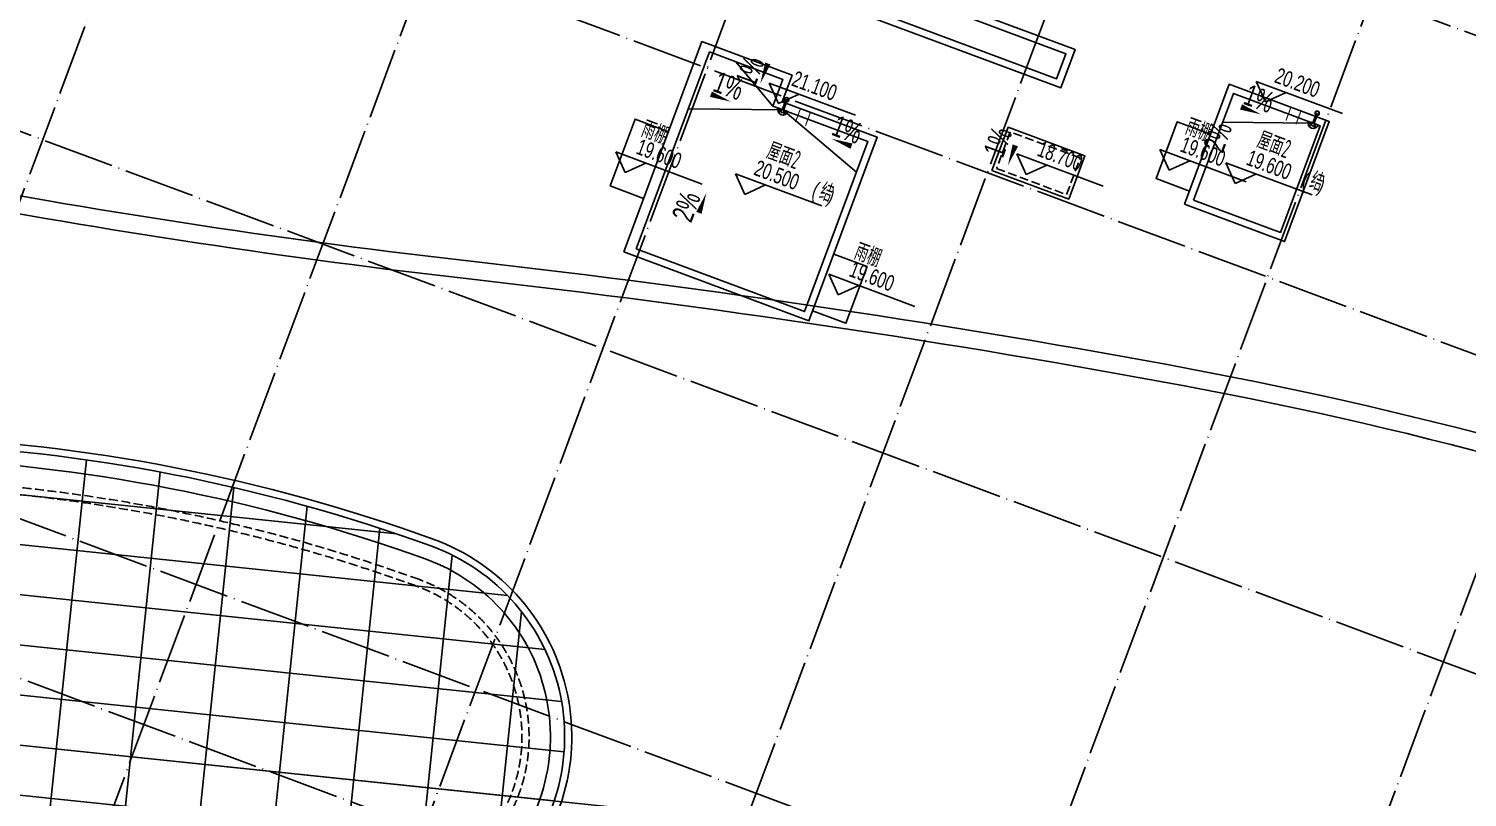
# Model space of a CAD drawing. Header units: millimetres. Extents: x 600121811 to 600690586, y 3472921280 to 3473279938.
# Drawn here: x 600485770 to 600526189, y 3473078158 to 3473099739 of the extents above; entities that cross this region are included whole.
import ezdxf
from ezdxf.enums import TextEntityAlignment as Align

# ---------------------------------------------------------------- set-up
doc = ezdxf.new("R2010")
doc.units = ezdxf.units.MM
doc.header["$LTSCALE"] = 1000
for name, pattern in [('AX-MALL-GIRD-200$0$DOTE', [2.42, 2, -0.2, 0.02, -0.2]), ('AX-MALL-WALL-GJ$0$DASH', [0.35, 0.25, -0.1]), ('AX-MALL-WALL-GJ$0$DOTE', [2.42, 2, -0.2, 0.02, -0.2]), ('PX-MALL-PGJ-LG$0$CONTINOUS', [0]), ('PX-MALL-PGJ-LG$0$DASHDOT', [1, 0.5, -0.25, 0, -0.25])]:
    doc.linetypes.add(name, pattern=pattern)
for name, color, linetype in [('AX-MALL-DIM-PGJ$0$A-Anno-Dims', 3, 'CONTINUOUS'), ('AX-MALL-DIM-PGJ$0$A-Anno-Note', 241, 'CONTINUOUS'), ('AX-MALL-DIM-PGJ$0$A-Fixt', 81, 'CONTINUOUS'), ('AX-MALL-GIRD-200$0$A-Grid', 222, 'AX-MALL-GIRD-200$0$DOTE'), ('AX-MALL-GJ-200$0$A-Anno-Note', 241, 'CONTINUOUS'), ('AX-MALL-WALL-GJ$0$A-Anno-Levl', 201, 'CONTINUOUS'), ('AX-MALL-WALL-GJ$0$A-Anno-Note', 241, 'CONTINUOUS'), ('AX-MALL-WALL-GJ$0$A-Detl-Fine', 152, 'CONTINUOUS'), ('AX-MALL-WALL-GJ$0$A-Detl-Patt', 8, 'CONTINUOUS'), ('AX-MALL-WALL-GJ$0$A-Detl-Thin', 131, 'CONTINUOUS'), ('AX-MALL-WALL-GJ$0$A-SEE', 254, 'CONTINUOUS'), ('AX-MALL-WALL-GJ$0$AE-DOTE', 15, 'AX-MALL-WALL-GJ$0$DOTE'), ('PX-MALL-PGJ-LG$0$P-Pipe-Risr', 7, 'CONTINUOUS'), ('PX-MALL-PGJ-LG$0$P-Pipe-Risr-Arch', 6, 'CONTINUOUS'), ('PX-MALL-PGJ-LG$0$P-Pipe-Risr-W100', 6, 'CONTINUOUS'), ('PX-MALL-PGJ-LG$0$P-Pipe-Risr-W50', 6, 'CONTINUOUS'), ('PX-MALL-PGJ-LG$0$P-Stom', 4, 'PX-MALL-PGJ-LG$0$DASHDOT'), ('PX-MALL-PGJ-LG$0$P-Stom-pipe', 4, 'PX-MALL-PGJ-LG$0$CONTINOUS'), ('PX-MALL-PGJ-LG$0$P-Stom-Strn', 120, 'CONTINUOUS'), ('PX-MALL-PGJ-LG$0$P-Stom-Strn-W100', 120, 'CONTINUOUS'), ('PX-MALL-PGJ-LG$0$P-Stom-Strn-W50', 120, 'CONTINUOUS'), ('PX-MALL-PGJ-LG$0$P-Stru', 40, 'CONTINUOUS')]:
    doc.layers.add(name, color=color, linetype=linetype)
doc.styles.add('AX-MALL-DIM-PGJ$0$_TCH_DIM', font='zy_en.shx', dxfattribs={"width": 0.7, "bigfont": 'zy_cn.shx'})
doc.styles.add('AX-MALL-WALL-GJ$0$_TCH_DIM', font='zy_en.shx', dxfattribs={"width": 0.7, "bigfont": 'zy_cn.shx'})
doc.styles.add('AX-MALL-WALL-GJ$0$STANDARD', font='GBENOR', dxfattribs={"bigfont": 'GBCBIG'})
doc.styles.add('PX-MALL-PGJ-LG$0$jzfz', font='jzfz_eng.shx', dxfattribs={"width": 0.6, "bigfont": 'jzfz_cnb.shx'})

# ---------------------------------------------------------------- blocks, each defined once
blk = doc.blocks.new('AX-MALL-GIRD-200')
at = {"layer": 'AX-MALL-GIRD-200$0$A-Grid'}
for p, q in [((600244912.4, 3473204423), (600602808.4, 3473071096.2)), ((600241980.1, 3473196551.4), (600599876.1, 3473063224.7)), ((600239047.7, 3473188679.9), (600596943.7, 3473055353.1)), ((600235486.9, 3473179121.6), (600593382.9, 3473045794.8)), ((600234020.7, 3473175185.8), (600591916.7, 3473041859)), ((600458766.1, 3473023090), (600497495.7, 3473127053.7)), ((600466637.7, 3473020157.6), (600505367.2, 3473124121.3)), ((600474509.2, 3473017225.2), (600513238.8, 3473121189)), ((600482380.8, 3473014292.9), (600521110.3, 3473118256.6)), ((600490252.3, 3473011360.5), (600528981.8, 3473115324.2)), ((600498123.8, 3473008428.1), (600536853.4, 3473112391.8))]:
    blk.add_line(p, q, dxfattribs=at)
blk = doc.blocks.new('AX-MALL-WALL-GJ$0$fgegrhrthr')
at = {"layer": 'AX-MALL-WALL-GJ$0$A-Detl-Fine', "color": 4}
for centre, radius, start, end in [((398695, 3439), 118647, 80.20345, 99.86223), ((398695, 3439), 118147, 80.20345, 99.86223), ((426985, -159285), 283812, 99.86223, 103.96917), ((426985, -159285), 283312, 99.86223, 103.96917), ((308040, 318872), 208917, 275.49217, 283.96917), ((308040, 318872), 209417, 275.49217, 283.96917)]:
    blk.add_arc(centre, radius, start, end, dxfattribs=at)
blk = doc.blocks.new('AX-MALL-WALL-GJ$0$grthtryjhtyj')
at = {"layer": 'AX-MALL-WALL-GJ$0$A-Detl-Patt'}
for points in [[(-13516, -12163, 0.248818), (-605, -2862, 0.559001), (-5950, 5650, 0.155972), (-34175, -3665, 0.655407), (-32313, -12080, 0.094431)], [(-13611, -11570, 0.24903), (-1143, -2596, 0.559001), (-5944, 5051, 0.155972), (-33822, -4150, 0.655407), (-32198, -11491, 0.094509)]]:
    blk.add_lwpolyline(points, format="xyb", close=True, dxfattribs=at)
blk.add_lwpolyline([(-13548, -11966, 0.248899), (-784, -2774, 0.559001), (-5948, 5450, 0.155972), (-34058, -3826, 0.655407), (-32275, -11884, 0.094453), (-13548, -11966)], format="xyb", dxfattribs=at)
for points in [[(-6967, 5430), (-27730, 68)], [(-5936, -8895), (-9597, 5279)], [(-4154, -7395), (-7462, 5413)], [(-2474, -5502), (-5295, 5419)], [(-3440, 4895), (-32176, -2526)], [(-7800, -10076), (-11707, 5054)], [(-9736, -10976), (-13795, 4739)], [(-934, -3069), (-2917, 4611)], [(-11740, -11616), (-15859, 4335)], [(-1925, 3841), (-34953, -4689)], [(-980, 2639), (-35771, -6347)], [(-420, 1337), (-35899, -7825)], [(1773, 458), (-37521, -9690)], [(-198, -51), (-35571, -9187)], [(-341, -1534), (-34797, -10433)]]:
    blk.add_lwpolyline(points, dxfattribs=at)
at = {"layer": 'AX-MALL-WALL-GJ$0$A-Detl-Patt', "linetype": 'AX-MALL-WALL-GJ$0$DASH'}
for points in [[(-13704, -10978, 0.249243), (-1681, -2331, 0.559001), (-5939, 4451, 0.155972), (-33470, -4635, 0.655407), (-32083, -10902, 0.094594)], [(-13736, -10780, 0.249333), (-1860, -2242, 0.559001), (-5937, 4251, 0.155972), (-33352, -4797, 0.655407), (-32045, -10706, 0.094618)]]:
    blk.add_lwpolyline(points, format="xyb", close=True, dxfattribs=at)
blk = doc.blocks.new('AX-MALL-WALL-GJ')
at = {"layer": 'AX-MALL-WALL-GJ$0$A-Anno-Levl'}
for p, q in [((600520523, 3473097684), (600520259, 3473098262)), ((600520259, 3473098262), (600522683, 3473097359)), ((600506841, 3473097637), (600506576, 3473098215)), ((600506576, 3473098215), (600509000, 3473097312)), ((600506841, 3473097637), (600507420, 3473097901)), ((600520523, 3473097684), (600521102, 3473097948)), ((600502529, 3473095703), (600502265, 3473096282)), ((600502265, 3473096282), (600504688, 3473095379)), ((600517814, 3473095769), (600517549, 3473096347)), ((600517549, 3473096347), (600519973, 3473095444)), ((600502529, 3473095703), (600503108, 3473095968)), ((600513797, 3473095645), (600513532, 3473096224)), ((600513532, 3473096224), (600515956, 3473095321)), ((600513797, 3473095645), (600514376, 3473095910)), ((600517814, 3473095769), (600518392, 3473096033)), ((600519671, 3473095395), (600519406, 3473095974)), ((600519406, 3473095974), (600521830, 3473095071)), ((600505892, 3473095089), (600505627, 3473095667)), ((600505627, 3473095667), (600508051, 3473094764)), ((600519671, 3473095395), (600520250, 3473095660)), ((600505892, 3473095089), (600506471, 3473095353)), ((600508513, 3473092264), (600508248, 3473092843)), ((600508248, 3473092843), (600510672, 3473091940)), ((600508513, 3473092264), (600509092, 3473092529))]:
    blk.add_line(p, q, dxfattribs=at)
at = {"layer": 'AX-MALL-WALL-GJ$0$A-Detl-Patt', "linetype": 'AX-MALL-WALL-GJ$0$DASH'}
blk.add_lwpolyline([(600512964, 3473095815), (600514932, 3473095082), (600515316, 3473096113), (600513348, 3473096846)], close=True, dxfattribs=at)
at = {"layer": 'AX-MALL-WALL-GJ$0$A-Detl-Thin'}
for points in [[(600504834, 3473101779), (600505235, 3473102856), (600505891, 3473102612), (600507462, 3473106829), (600512804, 3473104839), (600511233, 3473100622), (600515169, 3473099156), (600514767, 3473098078)], [(600505091, 3473101896), (600505353, 3473102599), (600506009, 3473102355), (600507580, 3473106572), (600512547, 3473104721), (600510976, 3473100505), (600514911, 3473099038), (600514650, 3473098336)], [(600502488, 3473093475), (600507689, 3473091538), (600509609, 3473096692), (600506938, 3473097687), (600507217, 3473098436), (600504687, 3473099379)], [(600502839, 3473093558), (600507571, 3473091795), (600509351, 3473096574), (600506681, 3473097569), (600506960, 3473098319), (600504898, 3473099087)], [(600518245, 3473094809), (600521056, 3473093761), (600522313, 3473097135), (600519501, 3473098182)], [(600518502, 3473094926), (600520938, 3473094019), (600522055, 3473097017), (600519619, 3473097925)], [(600512835, 3473095757), (600514990, 3473094954), (600515444, 3473096172), (600513289, 3473096975)]]:
    blk.add_lwpolyline(points, close=True, dxfattribs=at)
for points in [[(600503046, 3473094975), (600502109, 3473095324), (600502807, 3473097198), (600503745, 3473096849)], [(600518384, 3473095183), (600517447, 3473095533), (600518041, 3473097126), (600518978, 3473096777)], [(600507793, 3473091819), (600508730, 3473091470), (600509324, 3473093063), (600508387, 3473093412)]]:
    blk.add_lwpolyline(points, dxfattribs=at)
at = {"layer": 'AX-MALL-WALL-GJ$0$A-Detl-Thin', "color": 0, "rotation": 339.5681613098035}
blk.add_blockref('AX-MALL-WALL-GJ$0$fgegrhrthr', (600121811, 3473109515), dxfattribs=at)
at = {"layer": 'AX-MALL-WALL-GJ$0$A-SEE'}
blk.add_blockref('AX-MALL-GIRD-200', (0, 0), dxfattribs=at)
at = {"layer": 'AX-MALL-WALL-GJ$0$AE-DOTE', "rotation": 339.5681613069746}
blk.add_blockref('AX-MALL-WALL-GJ$0$grthtryjhtyj', (600500739, 3473078033), dxfattribs=at)
at = {"layer": 'AX-MALL-WALL-GJ$0$A-Anno-Note'}
for s, height, style, width, p in [('21.100', 446.2, 'AX-MALL-WALL-GJ$0$_TCH_DIM', 0.7, (600507174, 3473098153)), ('20.200', 446.2, 'AX-MALL-WALL-GJ$0$_TCH_DIM', 0.7, (600520744, 3473098242)), ('19.600', 446.2, 'AX-MALL-WALL-GJ$0$_TCH_DIM', 0.7, (600518090, 3473096306)), ('19.600', 446.2, 'AX-MALL-WALL-GJ$0$_TCH_DIM', 0.7, (600502806, 3473096241)), ('2', 525, 'AX-MALL-WALL-GJ$0$STANDARD', 0.6, (600507152, 3473095850)), ('18.700', 446.2, 'AX-MALL-WALL-GJ$0$_TCH_DIM', 0.7, (600514074, 3473096183)), ('19.600', 446.2, 'AX-MALL-WALL-GJ$0$_TCH_DIM', 0.7, (600519948, 3473095933)), ('2', 525, 'AX-MALL-WALL-GJ$0$STANDARD', 0.6, (600520931, 3473096157)), ('20.500', 446.2, 'AX-MALL-WALL-GJ$0$_TCH_DIM', 0.7, (600506113, 3473095647)), ('(', 446, 'AX-MALL-WALL-GJ$0$_TCH_DIM', 0.7, (600507745, 3473095039)), ('结', 506, 'AX-MALL-WALL-GJ$0$_TCH_DIM', 0.7, (600507941, 3473094966)), ('(', 446, 'AX-MALL-WALL-GJ$0$_TCH_DIM', 0.7, (600521524, 3473095345)), ('结', 506, 'AX-MALL-WALL-GJ$0$_TCH_DIM', 0.7, (600521719, 3473095272)), (')', 446, 'AX-MALL-WALL-GJ$0$_TCH_DIM', 0.7, (600521961, 3473095182)), (')', 446, 'AX-MALL-WALL-GJ$0$_TCH_DIM', 0.7, (600508182, 3473094876)), ('19.600', 446.2, 'AX-MALL-WALL-GJ$0$_TCH_DIM', 0.7, (600508790, 3473092801))]:
    blk.add_text(s, height=height, rotation=339.5682, dxfattribs=dict(at, style=style, width=width)).set_placement(p)
at = {"layer": 'AX-MALL-WALL-GJ$0$A-Anno-Note', "style": 'AX-MALL-WALL-GJ$0$STANDARD'}
for s, p in [('雨棚', (600502940, 3473096718)), ('雨棚', (600518225, 3473096784)), ('屋面', (600520240, 3473096414)), ('屋面', (600506461, 3473096108)), ('雨棚', (600508924, 3473093279))]:
    blk.add_text(s, height=506.4, rotation=339.5682, dxfattribs=at).set_placement(p)
blk = doc.blocks.new('PX-MALL-PGJ-LG$0$A$C48A01704')
at = {"layer": 'PX-MALL-PGJ-LG$0$P-Stom-Strn-W100', "ltscale": 0.7}
for p, q in [((-128, 74), (0, 74)), ((0, 150), (0, -150)), ((-128, -74), (0, -74))]:
    blk.add_line(p, q, dxfattribs=at)
blk.add_arc((3, 0), 150, 91.1674, 268.8326, dxfattribs=at)
blk = doc.blocks.new('PX-MALL-PGJ-LG$0$A$C00A74F81')
at = {"layer": 'PX-MALL-PGJ-LG$0$P-Stom-Strn-W50', "ltscale": 0.7}
for p, q in [((-70, 41), (0, 41)), ((0, 82), (0, -82)), ((-70, -41), (0, -41))]:
    blk.add_line(p, q, dxfattribs=at)
blk.add_arc((2, 0), 82.5, 91.1674, 268.8326, dxfattribs=at)
blk = doc.blocks.new('PX-MALL-PGJ-LG$0$P-Stom-Ysd-Cp')
at = {"layer": 'PX-MALL-PGJ-LG$0$P-Stom-Strn-W100', "ltscale": 0.7}
blk.add_blockref('PX-MALL-PGJ-LG$0$A$C48A01704', (0, 0), dxfattribs=at)
at = {"layer": 'PX-MALL-PGJ-LG$0$P-Stom-Strn-W50'}
blk.add_blockref('PX-MALL-PGJ-LG$0$A$C00A74F81', (0, 0), dxfattribs=at)
blk = doc.blocks.new('PX-MALL-PGJ-LG$0$P-Risr')
at = {"layer": 'PX-MALL-PGJ-LG$0$P-Pipe-Risr-W50'}
h = blk.add_hatch(color=0, dxfattribs=at)
edge = h.paths.add_edge_path()
edge.add_ellipse((0, 0), major_axis=(47.1, 47.1), ratio=1, start_angle=225, end_angle=405, ccw=False)
edge.add_ellipse((0, 0), major_axis=(47.1, 47.1), ratio=1, start_angle=133.9676, end_angle=225, ccw=False)
edge.add_line((-67, 1), (-54, 1))
edge.add_ellipse((0, 0), major_axis=(-38.5, 38.5), ratio=1, start_angle=43.7381, end_angle=135)
edge.add_ellipse((0, 0), major_axis=(38.5, 38.5), ratio=1, start_angle=225, end_angle=405)
edge.add_ellipse((0, 0), major_axis=(38.5, 38.5), ratio=1, start_angle=45, end_angle=133.7381)
edge.add_line((-54, 1), (-67, 1))
edge.add_ellipse((0, 0), major_axis=(-47.1, 47.1), ratio=1, start_angle=-45, end_angle=43.9676, ccw=False)
at = {"layer": 'PX-MALL-PGJ-LG$0$P-Pipe-Risr-Arch', "ltscale": 0.7}
blk.add_circle((0, 0), 59.3, dxfattribs=at)
at = {"layer": 'PX-MALL-PGJ-LG$0$P-Pipe-Risr-W100', "color": 0, "const_width": 15}
blk.add_lwpolyline([(-75, 0, 1), (75, 0, 1)], format="xyb", close=True, dxfattribs=at)
at = {"layer": 'PX-MALL-PGJ-LG$0$P-Pipe-Risr-W50'}
blk.add_circle((0, 0), 54.5, dxfattribs=at)
at = {"layer": 'PX-MALL-PGJ-LG$0$P-Pipe-Risr', "style": 'PX-MALL-PGJ-LG$0$jzfz', "width": 0.6, "flags": 1}
for tag in ['RANGE', 'SYS-MARK']:
    blk.add_attdef(tag, text='', height=0.0156, dxfattribs=at).set_placement((0, -46), align=Align.MIDDLE)
blk = doc.blocks.new('PX-MALL-PGJ-LG$0$fstg')
at = {"layer": 'PX-MALL-PGJ-LG$0$P-Stru', "ltscale": 0.7, "const_width": 30}
for points in [[(-200, 150), (200, 150)], [(0, 150), (0, 287)], [(200, -150), (-200, -150)], [(0, -150), (0, -287)]]:
    blk.add_lwpolyline(points, dxfattribs=at)
blk = doc.blocks.new('PX-MALL-PGJ-LG')
at = {"layer": 'PX-MALL-PGJ-LG$0$P-Stom', "const_width": 90}
for points in [[(600506962, 3473097464), (600507067, 3473097746)], [(600521868, 3473097087), (600521973, 3473097368)]]:
    blk.add_lwpolyline(points, dxfattribs=at)
at = {"layer": 'PX-MALL-PGJ-LG$0$P-Stom-pipe', "ltscale": 0.7, "rotation": 339.568161272654}
for p in [(600507067, 3473097746), (600521973, 3473097368)]:
    blk.add_blockref('PX-MALL-PGJ-LG$0$P-Risr', p, dxfattribs=at)
at = {"layer": 'PX-MALL-PGJ-LG$0$P-Stom-Strn', "rotation": 69.56816127265424}
for p in [(600506962, 3473097464), (600521868, 3473097087)]:
    blk.add_blockref('PX-MALL-PGJ-LG$0$P-Stom-Ysd-Cp', p, dxfattribs=at)
at = {"layer": 'PX-MALL-PGJ-LG$0$P-Stru', "rotation": 69.56816116642675}
for p in [(600507524, 3473097255), (600521306, 3473097297)]:
    blk.add_blockref('PX-MALL-PGJ-LG$0$fstg', p, dxfattribs=at)
blk = doc.blocks.new('AX-MALL-DIM-PGJ')
at = {"layer": 'AX-MALL-DIM-PGJ$0$A-Anno-Dims'}
for points in [[(600506431.4, 3473098484.3, 0, 0, 0), (600506326.4, 3473098202.5, 0, 160, 0), (600506535.9, 3473098764.8, 0, 0, 0)], [(600504978.2, 3473097885.6, 0, 0, 0), (600505499.7, 3473097691.3, 0, 160, 0), (600504937.5, 3473097900.8, 0, 0, 0)], [(600519890.7, 3473097522.7, 0, 0, 0), (600520395.6, 3473097334.6, 0, 160, 0), (600519833.4, 3473097544, 0, 0, 0)], [(600508816.9, 3473096468.9, 0, 0, 0), (600508326.5, 3473096651.6, 0, 160, 0), (600508888.8, 3473096442.1, 0, 0, 0)], [(600513599.1, 3473096752.6, 0, 0, 0), (600513282.1, 3473095901.8, 0, 160, 0), (600513491.6, 3473096464.1, 0, 0, 0)], [(600519434.2, 3473096260, 0, 0, 0), (600519643.7, 3473096822.4, 0, 160, 0), (600519434.2, 3473096260.1, 0, 0, 0)], [(600504403.7, 3473094038.5, 0, 0, 0), (600504810.9, 3473095131.6, 0, 160, 0), (600504601.5, 3473094569.4, 0, 0, 0)]]:
    blk.add_lwpolyline(points, format="xyseb", dxfattribs=at)
at = {"layer": 'AX-MALL-DIM-PGJ$0$A-Fixt'}
for p, q in [((600506680.7, 3473097569.2), (600505640, 3473098810.6)), ((600506961.8, 3473097464.4), (600504304.1, 3473097491.6)), ((600506961.8, 3473097464.4), (600509029.4, 3473095709.8)), ((600521867.9, 3473097087.1), (600519318.3, 3473097118.2))]:
    blk.add_line(p, q, dxfattribs=at)
at = {"layer": 'AX-MALL-DIM-PGJ$0$A-Anno-Note', "style": 'AX-MALL-DIM-PGJ$0$_TCH_DIM', "width": 0.7}
for s, rotation, p in [('1%', 69.56816, (600506167.4, 3473098062.4)), ('1%', 339.56816, (600504958, 3473098000)), ('1%', 339.56816, (600519862.2, 3473097640.1)), ('1%', 339.56816, (600508290.7, 3473096771.8)), ('2%', 69.56816, (600519313.6, 3473096223)), ('1%', 69.56816, (600513135.3, 3473096081.2)), ('2%', 69.56816, (600504382, 3473094266.9))]:
    blk.add_text(s, height=595, rotation=rotation, dxfattribs=at).set_placement(p)

msp = doc.modelspace()

# ---------------------------------------------------------------- block references
at = {"layer": 'AX-MALL-GJ-200$0$A-Anno-Note'}
for name in ['AX-MALL-WALL-GJ', 'PX-MALL-PGJ-LG', 'AX-MALL-DIM-PGJ']:
    msp.add_blockref(name, (0, 0), dxfattribs=at)

doc.saveas('drawing.dxf')
